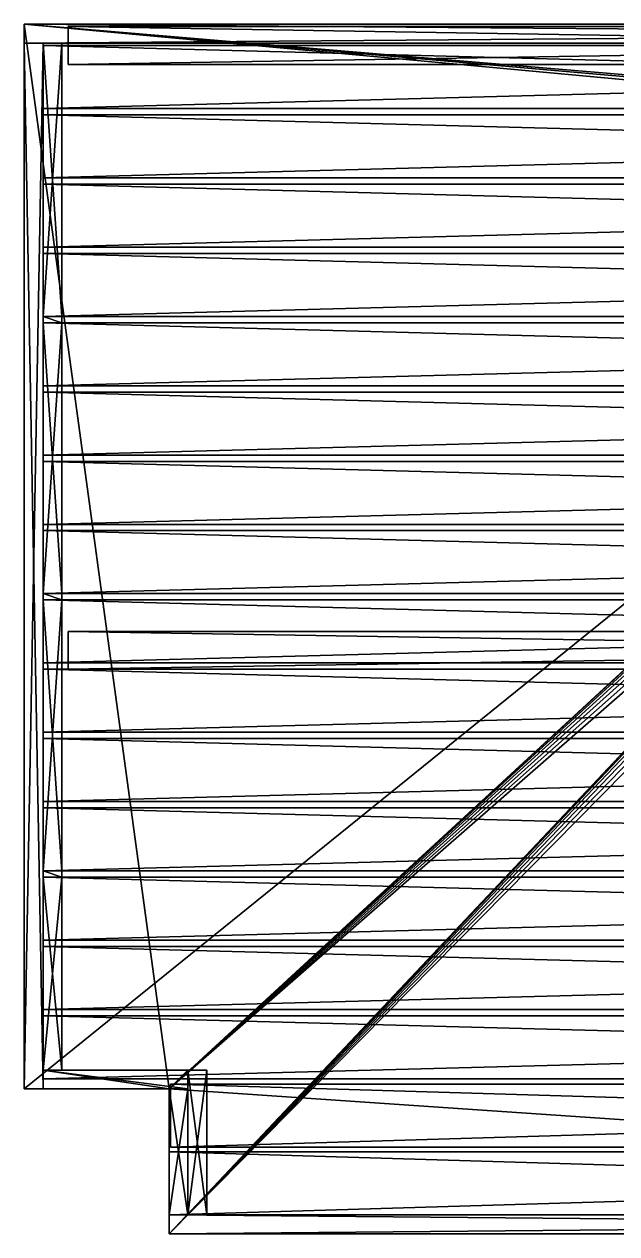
# Model space of a CAD drawing. Extents: x 0 to 96, y 0 to 48.
# Drawn here: x 0 to 23.52, y 0 to 48 of the extents above; entities that cross this region are included whole.
import ezdxf

# ---------------------------------------------------------------- set-up
doc = ezdxf.new("R2010")
doc.units = 0
doc.header["$MEASUREMENT"] = 0
doc.layers.get('0').update_dxf_attribs({"color": 13, "linetype": 'CONTINUOUS'})
doc.layers.add('TOP_LAYER', color=144, linetype='CONTINUOUS')

# ---------------------------------------------------------------- blocks, each defined once
blk = doc.blocks.new('CEDAR_8X3X1')
at = {"color": 0}
for p, q in [((0.75, 0), (0.75, 2.5)), ((0.75, 0, 0.75), (0.75, 2.5, 0.75)), ((0.75, 2.5), (0.75, 2.5, 0.75)), ((0.75, 2.5), (95.25, 2.5)), ((0.75, 2.5), (0.75, 2.5, 0.75)), ((0.75, 2.5, 0.75), (95.25, 2.5, 0.75)), ((0.75, 0), (0.75, 2.5)), ((0.75, 2.5), (95.25, 2.5)), ((0.75, 0, 0.75), (0.75, 2.5, 0.75)), ((0.75, 2.5, 0.75), (95.25, 2.5, 0.75)), ((0.75, 0), (0.75, 0, 0.75)), ((95.25, 0), (0.75, 0)), ((95.25, 0), (0.75, 0)), ((95.25, 0, 0.75), (0.75, 0, 0.75)), ((0.75, 0), (0.75, 0, 0.75)), ((95.25, 0, 0.75), (0.75, 0, 0.75))]:
    blk.add_line(p, q, dxfattribs=at)
mesh = blk.add_polyface(dxfattribs=at)
corners = [(0.75, 2.5, 0.75), (0.75, 0), (0.75, 0, 0.75), (0.75, 2.5)]
mesh.append_faces([[corners[k] for k in face] for face in [(0, 1, 2), (1, 0, 3)]], dxfattribs={"vtx0": -1, "color": 0})
mesh = blk.add_polyface(dxfattribs=at)
corners = [(0.75, 2.5, 0.75), (95.25, 2.5), (0.75, 2.5), (95.25, 2.5, 0.75)]
mesh.append_faces([[corners[k] for k in face] for face in [(0, 1, 2), (1, 0, 3)]], dxfattribs={"vtx0": -1, "color": 0})
mesh = blk.add_polyface(dxfattribs=at)
corners = [(95.25, 2.5), (0.75, 0), (0.75, 2.5), (95.25, 0)]
mesh.append_faces([[corners[k] for k in face] for face in [(0, 1, 2), (1, 0, 3)]], dxfattribs={"vtx0": -1, "color": 0})
mesh = blk.add_polyface(dxfattribs=at)
corners = [(95.25, 0, 0.75), (0.75, 2.5, 0.75), (0.75, 0, 0.75), (95.25, 2.5, 0.75)]
mesh.append_faces([[corners[k] for k in face] for face in [(0, 1, 2), (1, 0, 3)]], dxfattribs={"vtx0": -1, "color": 0})
mesh = blk.add_polyface(dxfattribs=at)
corners = [(95.25, 0, 0.75), (0.75, 0), (95.25, 0), (0.75, 0, 0.75)]
mesh.append_faces([[corners[k] for k in face] for face in [(0, 1, 2), (1, 0, 3)]], dxfattribs={"vtx0": -1, "color": 0})
blk = doc.blocks.new('CEDAR_8X3X1_1')
at = {"color": 0}
for p, q in [((5.75, 0), (5.75, 2.5)), ((5.75, 0, 0.75), (5.75, 2.5, 0.75)), ((5.75, 2.5), (5.75, 2.5, 0.75)), ((5.75, 2.5), (89.5, 2.5)), ((5.75, 2.5), (5.75, 2.5, 0.75)), ((5.75, 2.5, 0.75), (89.5, 2.5, 0.75)), ((5.75, 0), (5.75, 2.5)), ((5.75, 2.5), (89.5, 2.5)), ((5.75, 0, 0.75), (5.75, 2.5, 0.75)), ((5.75, 2.5, 0.75), (89.5, 2.5, 0.75)), ((5.75, 0), (5.75, 0, 0.75)), ((89.5, 0), (5.75, 0)), ((89.5, 0), (5.75, 0)), ((89.5, 0, 0.75), (5.75, 0, 0.75)), ((5.75, 0), (5.75, 0, 0.75)), ((89.5, 0, 0.75), (5.75, 0, 0.75))]:
    blk.add_line(p, q, dxfattribs=at)
mesh = blk.add_polyface(dxfattribs=at)
corners = [(5.75, 2.5, 0.75), (5.75, 0), (5.75, 0, 0.75), (5.75, 2.5)]
mesh.append_faces([[corners[k] for k in face] for face in [(0, 1, 2), (1, 0, 3)]], dxfattribs={"vtx0": -1, "color": 0})
mesh = blk.add_polyface(dxfattribs=at)
corners = [(5.75, 2.5, 0.75), (89.5, 2.5), (5.75, 2.5), (89.5, 2.5, 0.75)]
mesh.append_faces([[corners[k] for k in face] for face in [(0, 1, 2), (1, 0, 3)]], dxfattribs={"vtx0": -1, "color": 0})
mesh = blk.add_polyface(dxfattribs=at)
corners = [(89.5, 2.5), (5.75, 0), (5.75, 2.5), (89.5, 0)]
mesh.append_faces([[corners[k] for k in face] for face in [(0, 1, 2), (1, 0, 3)]], dxfattribs={"vtx0": -1, "color": 0})
mesh = blk.add_polyface(dxfattribs=at)
corners = [(89.5, 0, 0.75), (5.75, 2.5, 0.75), (5.75, 0, 0.75), (89.5, 2.5, 0.75)]
mesh.append_faces([[corners[k] for k in face] for face in [(0, 1, 2), (1, 0, 3)]], dxfattribs={"vtx0": -1, "color": 0})
mesh = blk.add_polyface(dxfattribs=at)
corners = [(89.5, 0, 0.75), (5.75, 0), (89.5, 0), (5.75, 0, 0.75)]
mesh.append_faces([[corners[k] for k in face] for face in [(0, 1, 2), (1, 0, 3)]], dxfattribs={"vtx0": -1, "color": 0})
blk = doc.blocks.new('CEDAR_1X1_JOIST')
at = {"color": 0}
for p, q in [((0, 37.25, 0.75), (0, 48.097, 0.75)), ((0, 48.097, 0.75), (0.75, 48.097, 0.75)), ((0, 37.25), (0, 48.097)), ((0, 37.25, 0.75), (0, 48.097, 0.75)), ((0, 48.097), (0, 48.097, 0.75)), ((0, 48.097), (0.75, 48.097)), ((0, 48.097), (0, 48.097, 0.75)), ((0, 48.097, 0.75), (0.75, 48.097, 0.75)), ((0, 37.25), (0, 48.097)), ((0, 48.097), (0.75, 48.097)), ((0.75, 48.097, 0.75), (0.75, 37.25, 0.75)), ((0.75, 48.097), (0.75, 48.097, 0.75)), ((0.75, 48.097), (0.75, 37.25)), ((0.75, 48.097), (0.75, 48.097, 0.75)), ((0.75, 48.097, 0.75), (0.75, 37.25, 0.75)), ((0.75, 48.097), (0.75, 37.25)), ((0, 37.25, 0.75), (0.75, 37.25, 0.75)), ((0, 37.25, 0.75), (0, 37.25)), ((0, 37), (0, 37.25)), ((0, 37.25), (0.75, 37.25)), ((0, 37.25, 0.75), (0.75, 37.25, 0.75)), ((0, 37.25, 0.75), (0, 37.25)), ((0, 37.25), (0.75, 37.25)), ((0, 37.25), (0.75, 37.25)), ((0, 26.25, 0.75), (0, 37, 0.75)), ((0.75, 37, 0.75), (0, 37, 0.75)), ((0.75, 37), (0, 37)), ((0.75, 37, 0.75), (0, 37, 0.75)), ((0.75, 37), (0, 37)), ((0, 37, 0.75), (0, 37)), ((0, 26.25), (0, 37)), ((0, 26.25, 0.75), (0, 37, 0.75)), ((0, 37, 0.75), (0, 37)), ((0, 26.25), (0, 37)), ((0.75, 37), (0, 37)), ((0.75, 37.25), (0.75, 37)), ((0.75, 37.25, 0.75), (0.75, 37.25)), ((0.75, 37.25, 0.75), (0.75, 37.25)), ((0.75, 37, 0.75), (0.75, 26.25, 0.75)), ((0.75, 37, 0.75), (0.75, 37)), ((0.75, 37), (0.75, 26.25)), ((0.75, 37, 0.75), (0.75, 37)), ((0.75, 37, 0.75), (0.75, 26.25, 0.75)), ((0.75, 37), (0.75, 26.25)), ((0, 26.25, 0.75), (0.75, 26.25, 0.75)), ((0, 26.25, 0.75), (0, 26.25)), ((0, 26), (0, 26.25)), ((0, 26.25), (0.75, 26.25)), ((0, 26.25, 0.75), (0.75, 26.25, 0.75)), ((0, 26.25, 0.75), (0, 26.25)), ((0, 26.25), (0.75, 26.25)), ((0, 26.25), (0.75, 26.25)), ((0, 15.25, 0.75), (0, 26, 0.75)), ((0, 26, 0.75), (0.75, 26, 0.75)), ((0, 26), (0.75, 26)), ((0, 26, 0.75), (0.75, 26, 0.75)), ((0, 26), (0.75, 26)), ((0, 26, 0.75), (0, 26)), ((0, 15.25), (0, 26)), ((0, 15.25, 0.75), (0, 26, 0.75)), ((0, 26, 0.75), (0, 26)), ((0, 15.25), (0, 26)), ((0, 26), (0.75, 26)), ((0.75, 26.25), (0.75, 26)), ((0.75, 26.25, 0.75), (0.75, 26.25)), ((0.75, 26.25, 0.75), (0.75, 26.25)), ((0.75, 26, 0.75), (0.75, 15.25, 0.75)), ((0.75, 26, 0.75), (0.75, 26)), ((0.75, 26), (0.75, 15.25)), ((0.75, 26, 0.75), (0.75, 26)), ((0.75, 26, 0.75), (0.75, 15.25, 0.75)), ((0.75, 26), (0.75, 15.25)), ((0, 15.25, 0.75), (0.75, 15.25, 0.75)), ((0, 15.25, 0.75), (0, 15.25)), ((0, 15), (0, 15.25)), ((0, 15.25), (0.75, 15.25)), ((0, 15.25, 0.75), (0.75, 15.25, 0.75)), ((0, 15.25, 0.75), (0, 15.25)), ((0, 15.25), (0.75, 15.25)), ((0, 15.25), (0.75, 15.25)), ((0, 7.347), (0, 15)), ((0, 15), (0.75, 15)), ((0, 15, 0.75), (0.75, 15, 0.75)), ((0, 7.347, 0.75), (0, 15, 0.75)), ((0, 15), (0.75, 15)), ((0, 15, 0.75), (0.75, 15, 0.75)), ((0, 15), (0.75, 15)), ((0, 15, 0.75), (0, 15)), ((0, 15, 0.75), (0, 15)), ((0, 7.347), (0, 15)), ((0, 7.347, 0.75), (0, 15, 0.75)), ((0.75, 15.25), (0.75, 15)), ((0.75, 15.25, 0.75), (0.75, 15.25)), ((0.75, 15.25, 0.75), (0.75, 15.25)), ((0.75, 15), (0.75, 7.347)), ((0.75, 15, 0.75), (0.75, 15)), ((0.75, 15, 0.75), (0.75, 7.347, 0.75)), ((0.75, 15), (0.75, 7.347)), ((0.75, 15, 0.75), (0.75, 7.347, 0.75)), ((0.75, 15, 0.75), (0.75, 15)), ((0.75, 7.347), (0, 7.347)), ((0.75, 7.347, 0.75), (0, 7.347, 0.75)), ((0, 7.347), (0, 7.347, 0.75)), ((0.75, 7.347), (0, 7.347)), ((0.75, 7.347, 0.75), (0, 7.347, 0.75)), ((0, 7.347), (0, 7.347, 0.75)), ((0.75, 7.347), (0.75, 7.347, 0.75)), ((0.75, 7.347), (0.75, 7.347, 0.75))]:
    blk.add_line(p, q, dxfattribs=at)
mesh = blk.add_polyface(dxfattribs=at)
corners = [(0.75, 37.25, 0.75), (0, 48.097, 0.75), (0, 37.25, 0.75), (0.75, 48.097, 0.75)]
mesh.append_faces([[corners[k] for k in face] for face in [(0, 1, 2), (1, 0, 3)]], dxfattribs={"vtx0": -1, "color": 0})
mesh = blk.add_polyface(dxfattribs=at)
corners = [(0, 48.097, 0.75), (0, 37.25), (0, 37.25, 0.75), (0, 48.097)]
mesh.append_faces([[corners[k] for k in face] for face in [(0, 1, 2), (1, 0, 3)]], dxfattribs={"vtx0": -1, "color": 0})
mesh = blk.add_polyface(dxfattribs=at)
corners = [(0, 48.097, 0.75), (0.75, 48.097), (0, 48.097), (0.75, 48.097, 0.75)]
mesh.append_faces([[corners[k] for k in face] for face in [(0, 1, 2), (1, 0, 3)]], dxfattribs={"vtx0": -1, "color": 0})
mesh = blk.add_polyface(dxfattribs=at)
corners = [(0.75, 48.097), (0, 37.25), (0, 48.097), (0.75, 37.25)]
mesh.append_faces([[corners[k] for k in face] for face in [(0, 1, 2), (1, 0, 3)]], dxfattribs={"vtx0": -1, "color": 0})
mesh = blk.add_polyface(dxfattribs=at)
corners = [(0.75, 48.097), (0.75, 37.25, 0.75), (0.75, 37.25), (0.75, 48.097, 0.75)]
mesh.append_faces([[corners[k] for k in face] for face in [(0, 1, 2), (1, 0, 3)]], dxfattribs={"vtx0": -1, "color": 0})
mesh = blk.add_polyface(dxfattribs=at)
corners = [(0.75, 37), (0, 37.25), (0, 37), (0.75, 37.25)]
mesh.append_faces([[corners[k] for k in face] for face in [(0, 1, 2), (1, 0, 3)]], dxfattribs={"vtx0": -1, "color": 0})
mesh = blk.add_polyface(dxfattribs=at)
corners = [(0.75, 37.25, 0.75), (0, 37.25), (0.75, 37.25), (0, 37.25, 0.75)]
mesh.append_faces([[corners[k] for k in face] for face in [(0, 1, 2), (1, 0, 3)]], dxfattribs={"vtx0": -1, "color": 0})
mesh = blk.add_polyface(dxfattribs=at)
corners = [(0.75, 26.25, 0.75), (0, 37, 0.75), (0, 26.25, 0.75), (0.75, 37, 0.75)]
mesh.append_faces([[corners[k] for k in face] for face in [(0, 1, 2), (1, 0, 3)]], dxfattribs={"vtx0": -1, "color": 0})
mesh = blk.add_polyface(dxfattribs=at)
corners = [(0, 37, 0.75), (0.75, 37), (0, 37), (0.75, 37, 0.75)]
mesh.append_faces([[corners[k] for k in face] for face in [(0, 1, 2), (1, 0, 3)]], dxfattribs={"vtx0": -1, "color": 0})
mesh = blk.add_polyface(dxfattribs=at)
corners = [(0, 37, 0.75), (0, 26.25), (0, 26.25, 0.75), (0, 37)]
mesh.append_faces([[corners[k] for k in face] for face in [(0, 1, 2), (1, 0, 3)]], dxfattribs={"vtx0": -1, "color": 0})
mesh = blk.add_polyface(dxfattribs=at)
corners = [(0.75, 37), (0, 26.25), (0, 37), (0.75, 26.25)]
mesh.append_faces([[corners[k] for k in face] for face in [(0, 1, 2), (1, 0, 3)]], dxfattribs={"vtx0": -1, "color": 0})
mesh = blk.add_polyface(dxfattribs=at)
corners = [(0.75, 37), (0.75, 26.25, 0.75), (0.75, 26.25), (0.75, 37, 0.75)]
mesh.append_faces([[corners[k] for k in face] for face in [(0, 1, 2), (1, 0, 3)]], dxfattribs={"vtx0": -1, "color": 0})
mesh = blk.add_polyface(dxfattribs=at)
corners = [(0.75, 26), (0, 26.25), (0, 26), (0.75, 26.25)]
mesh.append_faces([[corners[k] for k in face] for face in [(0, 1, 2), (1, 0, 3)]], dxfattribs={"vtx0": -1, "color": 0})
mesh = blk.add_polyface(dxfattribs=at)
corners = [(0.75, 26.25, 0.75), (0, 26.25), (0.75, 26.25), (0, 26.25, 0.75)]
mesh.append_faces([[corners[k] for k in face] for face in [(0, 1, 2), (1, 0, 3)]], dxfattribs={"vtx0": -1, "color": 0})
at = {"color": 25}
mesh = blk.add_polyface(dxfattribs=at)
corners = [(0.75, 15.25, 0.75), (0, 26, 0.75), (0, 15.25, 0.75), (0.75, 26, 0.75)]
mesh.append_faces([[corners[k] for k in face] for face in [(0, 1, 2), (1, 0, 3)]], dxfattribs={"vtx0": -1, "color": 25})
at = {"color": 0}
mesh = blk.add_polyface(dxfattribs=at)
corners = [(0, 26, 0.75), (0.75, 26), (0, 26), (0.75, 26, 0.75)]
mesh.append_faces([[corners[k] for k in face] for face in [(0, 1, 2), (1, 0, 3)]], dxfattribs={"vtx0": -1, "color": 0})
at = {"color": 25}
mesh = blk.add_polyface(dxfattribs=at)
corners = [(0, 26, 0.75), (0, 15.25), (0, 15.25, 0.75), (0, 26)]
mesh.append_faces([[corners[k] for k in face] for face in [(0, 1, 2), (1, 0, 3)]], dxfattribs={"vtx0": -1, "color": 25})
at = {"color": 0}
mesh = blk.add_polyface(dxfattribs=at)
corners = [(0.75, 26), (0, 15.25), (0, 26), (0.75, 15.25)]
mesh.append_faces([[corners[k] for k in face] for face in [(0, 1, 2), (1, 0, 3)]], dxfattribs={"vtx0": -1, "color": 0})
at = {"color": 25}
mesh = blk.add_polyface(dxfattribs=at)
corners = [(0.75, 26), (0.75, 15.25, 0.75), (0.75, 15.25), (0.75, 26, 0.75)]
mesh.append_faces([[corners[k] for k in face] for face in [(0, 1, 2), (1, 0, 3)]], dxfattribs={"vtx0": -1, "color": 25})
at = {"color": 0}
mesh = blk.add_polyface(dxfattribs=at)
corners = [(0.75, 15), (0, 15.25), (0, 15), (0.75, 15.25)]
mesh.append_faces([[corners[k] for k in face] for face in [(0, 1, 2), (1, 0, 3)]], dxfattribs={"vtx0": -1, "color": 0})
mesh = blk.add_polyface(dxfattribs=at)
corners = [(0.75, 15.25, 0.75), (0, 15.25), (0.75, 15.25), (0, 15.25, 0.75)]
mesh.append_faces([[corners[k] for k in face] for face in [(0, 1, 2), (1, 0, 3)]], dxfattribs={"vtx0": -1, "color": 0})
mesh = blk.add_polyface(dxfattribs=at)
corners = [(0.75, 15), (0, 7.347), (0, 15), (0.75, 7.347)]
mesh.append_faces([[corners[k] for k in face] for face in [(0, 1, 2), (1, 0, 3)]], dxfattribs={"vtx0": -1, "color": 0})
mesh = blk.add_polyface(dxfattribs=at)
corners = [(0.75, 7.347, 0.75), (0, 15, 0.75), (0, 7.347, 0.75), (0.75, 15, 0.75)]
mesh.append_faces([[corners[k] for k in face] for face in [(0, 1, 2), (1, 0, 3)]], dxfattribs={"vtx0": -1, "color": 0})
mesh = blk.add_polyface(dxfattribs=at)
corners = [(0, 15, 0.75), (0.75, 15), (0, 15), (0.75, 15, 0.75)]
mesh.append_faces([[corners[k] for k in face] for face in [(0, 1, 2), (1, 0, 3)]], dxfattribs={"vtx0": -1, "color": 0})
mesh = blk.add_polyface(dxfattribs=at)
corners = [(0, 15, 0.75), (0, 7.347), (0, 7.347, 0.75), (0, 15)]
mesh.append_faces([[corners[k] for k in face] for face in [(0, 1, 2), (1, 0, 3)]], dxfattribs={"vtx0": -1, "color": 0})
mesh = blk.add_polyface(dxfattribs=at)
corners = [(0.75, 15), (0.75, 7.347, 0.75), (0.75, 7.347), (0.75, 15, 0.75)]
mesh.append_faces([[corners[k] for k in face] for face in [(0, 1, 2), (1, 0, 3)]], dxfattribs={"vtx0": -1, "color": 0})
mesh = blk.add_polyface(dxfattribs=at)
corners = [(0.75, 7.347, 0.75), (0, 7.347), (0.75, 7.347), (0, 7.347, 0.75)]
mesh.append_faces([[corners[k] for k in face] for face in [(0, 1, 2), (1, 0, 3)]], dxfattribs={"vtx0": -1, "color": 0})
blk = doc.blocks.new('SHOWER_FLOOR')
at = {"color": 25}
blk.add_blockref('CEDAR_1X1_JOIST', (0, -1.597), dxfattribs=at)
at = {"layer": 'TOP_LAYER', "color": 25}
for name, p in [('CEDAR_8X3X1', (-0.75, 43.903, 0.75)), ('CEDAR_8X3X1', (-0.75, 41.153, 0.75)), ('CEDAR_8X3X1', (-0.75, 38.403, 0.75)), ('CEDAR_8X3X1', (-0.75, 35.653, 0.75)), ('CEDAR_8X3X1', (-0.75, 32.903, 0.75)), ('CEDAR_8X3X1', (-0.75, 30.153, 0.75)), ('CEDAR_8X3X1', (-0.75, 27.403, 0.75)), ('CEDAR_8X3X1', (-0.75, 24.653, 0.75)), ('CEDAR_8X3X1', (-0.75, 21.903, 0.75)), ('CEDAR_8X3X1', (-0.75, 19.153, 0.75)), ('CEDAR_8X3X1', (-0.75, 16.403, 0.75)), ('CEDAR_8X3X1', (-0.75, 13.653, 0.75)), ('CEDAR_8X3X1', (-0.75, 10.903, 0.75)), ('CEDAR_8X3X1', (-0.75, 8.153, 0.75)), ('CEDAR_8X3X1', (-0.75, 5.403, 0.75)), ('CEDAR_8X3X1_1', (-0.688, 2.688, 0.75)), ('CEDAR_8X3X1_1', (-0.75, 0, 0.75))]:
    blk.add_blockref(name, p, dxfattribs=at)
blk = doc.blocks.new('REDWOOD_2X4_FLOOR_JOIST')
at = {"color": 0}
for p, q in [((0, 1.5, 3.5), (0, 1.5)), ((92.5, 1.5, 3.5), (0, 1.5, 3.5)), ((0, 1.5), (92.5, 1.5)), ((0, 1.5), (92.5, 1.5)), ((0, 1.5), (0, 0)), ((92.5, 1.5, 3.5), (0, 1.5, 3.5)), ((0, 1.5, 3.5), (0, 0, 3.5)), ((0, 1.5, 3.5), (0, 1.5)), ((0, 1.5), (0, 0)), ((0, 1.5, 3.5), (0, 0, 3.5)), ((0, 0), (92.5, 0)), ((0, 0, 3.5), (0, 0)), ((0, 0), (92.5, 0)), ((92.5, 0, 3.5), (0, 0, 3.5)), ((92.5, 0, 3.5), (0, 0, 3.5)), ((0, 0, 3.5), (0, 0))]:
    blk.add_line(p, q, dxfattribs=at)
mesh = blk.add_polyface(dxfattribs=at)
corners = [(0, 1.5, 3.5), (92.5, 1.5), (0, 1.5), (92.5, 1.5, 3.5)]
mesh.append_faces([[corners[k] for k in face] for face in [(0, 1, 2), (1, 0, 3)]], dxfattribs={"vtx0": -1, "color": 0})
mesh = blk.add_polyface(dxfattribs=at)
corners = [(92.5, 1.5), (0, 0), (0, 1.5), (92.5, 0)]
mesh.append_faces([[corners[k] for k in face] for face in [(0, 1, 2), (1, 0, 3)]], dxfattribs={"vtx0": -1, "color": 0})
mesh = blk.add_polyface(dxfattribs=at)
corners = [(92.5, 0, 3.5), (0, 1.5, 3.5), (0, 0, 3.5), (92.5, 1.5, 3.5)]
mesh.append_faces([[corners[k] for k in face] for face in [(0, 1, 2), (1, 0, 3)]], dxfattribs={"vtx0": -1, "color": 0})
mesh = blk.add_polyface(dxfattribs=at)
corners = [(0, 1.5, 3.5), (0, 0), (0, 0, 3.5), (0, 1.5)]
mesh.append_faces([[corners[k] for k in face] for face in [(0, 1, 2), (1, 0, 3)]], dxfattribs={"vtx0": -1, "color": 0})
mesh = blk.add_polyface(dxfattribs=at)
corners = [(92.5, 0, 3.5), (0, 0), (92.5, 0), (0, 0, 3.5)]
mesh.append_faces([[corners[k] for k in face] for face in [(0, 1, 2), (1, 0, 3)]], dxfattribs={"vtx0": -1, "color": 0})
blk = doc.blocks.new('MARINE_GRADE_BALTIC_BIRCH_')
at = {"color": 0}
for p, q in [((0, 48.097), (96, 48.097)), ((0, 48.097), (0, 48.097, 0.75)), ((0, 48.097, 0.75), (96, 48.097, 0.75)), ((0, 5.847, 0.75), (0, 48.097, 0.75)), ((0, 48.097), (0, 48.097, 0.75)), ((0, 5.847), (0, 48.097)), ((0, 5.847, 0.75), (0, 48.097, 0.75)), ((0, 48.097, 0.75), (96, 48.097, 0.75)), ((0, 5.847), (0, 48.097)), ((0, 48.097), (96, 48.097)), ((0, 5.847), (0, 5.847, 0.75)), ((0, 5.847, 0.75), (5.75, 5.847, 0.75)), ((0, 5.847), (5.75, 5.847)), ((0, 5.847), (5.75, 5.847)), ((0, 5.847, 0.75), (5.75, 5.847, 0.75)), ((0, 5.847), (0, 5.847, 0.75)), ((5.75, 5.847, 0.75), (5.75, 0.097, 0.75)), ((5.75, 5.847), (5.75, 0.097)), ((5.75, 5.847), (5.75, 5.847, 0.75)), ((5.75, 5.847), (5.75, 0.097)), ((5.75, 5.847, 0.75), (5.75, 0.097, 0.75)), ((5.75, 5.847), (5.75, 5.847, 0.75)), ((90.25, 0.097, 0.75), (5.75, 0.097, 0.75)), ((90.25, 0.097, 0.75), (5.75, 0.097, 0.75)), ((5.75, 0.097), (5.75, 0.097, 0.75)), ((90.25, 0.097), (5.75, 0.097)), ((90.25, 0.097), (5.75, 0.097)), ((5.75, 0.097), (5.75, 0.097, 0.75))]:
    blk.add_line(p, q, dxfattribs=at)
mesh = blk.add_polyface(dxfattribs=at)
corners = [(0, 48.097, 0.75), (96, 48.097), (0, 48.097), (96, 48.097, 0.75)]
mesh.append_faces([[corners[k] for k in face] for face in [(0, 1, 2), (1, 0, 3)]], dxfattribs={"vtx0": -1, "color": 0})
mesh = blk.add_polyface(dxfattribs=at)
corners = [(0, 48.097, 0.75), (0, 5.847), (0, 5.847, 0.75), (0, 48.097)]
mesh.append_faces([[corners[k] for k in face] for face in [(0, 1, 2), (1, 0, 3)]], dxfattribs={"vtx0": -1, "color": 0})
mesh = blk.add_polyface(dxfattribs=at)
corners = [(90.25, 0.097, 0.75), (5.75, 5.847, 0.75), (5.75, 0.097, 0.75), (46.743, 41.646, 0.75), (46.532, 41.976, 0.75), (46.414, 42.349, 0.75), (46.397, 42.741, 0.75), (47.032, 41.381, 0.75), (47.379, 41.201, 0.75), (47.762, 41.116, 0.75), (48.153, 41.134, 0.75), (48.526, 41.252, 0.75), (48.856, 41.462, 0.75), (49.121, 41.751, 0.75), (49.301, 42.099, 0.75), (49.386, 42.481, 0.75), (0, 48.097, 0.75), (0, 5.847, 0.75), (46.926, 43.759, 0.75), (47.257, 43.97, 0.75), (47.63, 44.088, 0.75), (96, 48.097, 0.75), (46.662, 43.47, 0.75), (46.481, 43.123, 0.75), (48.021, 44.105, 0.75), (48.403, 44.021, 0.75), (48.751, 43.84, 0.75), (49.04, 43.576, 0.75), (49.25, 43.245, 0.75), (49.368, 42.872, 0.75), (90.25, 5.847, 0.75), (96, 5.847, 0.75)]
mesh.append_faces([[corners[k] for k in face] for face in [(0, 1, 2), (1, 16, 17), (21, 30, 31)]], dxfattribs={"vtx0": -1, "color": 0})
mesh.append_faces([[corners[k] for k in face] for face in [(3, 0, 7), (7, 0, 8), (8, 0, 9), (9, 0, 10), (10, 0, 11), (11, 0, 12), (12, 0, 13), (13, 0, 14), (14, 0, 15), (16, 20, 21), (18, 1, 22), (22, 1, 23), (23, 1, 6), (30, 15, 0)]], dxfattribs={"vtx0": -1, "vtx1": -1, "color": 0})
mesh.append_faces([[corners[k] for k in face] for face in [(1, 0, 3), (16, 1, 18), (21, 15, 30)]], dxfattribs={"vtx0": -1, "vtx1": -1, "vtx2": -1, "color": 0})
mesh.append_faces([[corners[k] for k in face] for face in [(1, 3, 4), (1, 4, 5), (1, 5, 6), (16, 18, 19), (16, 19, 20), (21, 20, 24), (21, 24, 25), (21, 25, 26), (21, 26, 27), (21, 27, 28), (21, 28, 29), (21, 29, 15)]], dxfattribs={"vtx0": -1, "vtx2": -1, "color": 0})
mesh = blk.add_polyface(dxfattribs=at)
corners = [(0, 48.097), (46.926, 43.759), (0, 5.847), (47.257, 43.97), (47.63, 44.088), (96, 48.097), (5.75, 5.847), (5.75, 0.097), (46.662, 43.47), (46.481, 43.123), (46.397, 42.741), (48.021, 44.105), (48.403, 44.021), (48.751, 43.84), (49.04, 43.576), (49.25, 43.245), (49.368, 42.872), (49.386, 42.481), (90.25, 5.847), (96, 5.847), (46.743, 41.646), (90.25, 0.097), (46.532, 41.976), (46.414, 42.349), (47.032, 41.381), (47.379, 41.201), (47.762, 41.116), (48.153, 41.134), (48.526, 41.252), (48.856, 41.462), (49.121, 41.751), (49.301, 42.099)]
mesh.append_faces([[corners[k] for k in face] for face in [(18, 5, 19)]], dxfattribs={"vtx0": -1, "color": 0})
mesh.append_faces([[corners[k] for k in face] for face in [(0, 1, 2), (1, 0, 3), (3, 0, 4), (2, 1, 6), (6, 1, 7), (4, 5, 11), (11, 5, 12), (12, 5, 13), (13, 5, 14), (14, 5, 15), (15, 5, 16), (16, 5, 17), (7, 20, 21), (20, 7, 22), (22, 7, 23), (23, 7, 10), (21, 17, 18)]], dxfattribs={"vtx0": -1, "vtx1": -1, "color": 0})
mesh.append_faces([[corners[k] for k in face] for face in [(17, 5, 18)]], dxfattribs={"vtx0": -1, "vtx1": -1, "vtx2": -1, "color": 0})
mesh.append_faces([[corners[k] for k in face] for face in [(4, 0, 5), (7, 1, 8), (7, 8, 9), (7, 9, 10), (21, 20, 24), (21, 24, 25), (21, 25, 26), (21, 26, 27), (21, 27, 28), (21, 28, 29), (21, 29, 30), (21, 30, 31), (21, 31, 17)]], dxfattribs={"vtx0": -1, "vtx2": -1, "color": 0})
mesh = blk.add_polyface(dxfattribs=at)
corners = [(5.75, 5.847, 0.75), (0, 5.847), (5.75, 5.847), (0, 5.847, 0.75)]
mesh.append_faces([[corners[k] for k in face] for face in [(0, 1, 2), (1, 0, 3)]], dxfattribs={"vtx0": -1, "color": 0})
mesh = blk.add_polyface(dxfattribs=at)
corners = [(5.75, 5.847, 0.75), (5.75, 0.097), (5.75, 0.097, 0.75), (5.75, 5.847)]
mesh.append_faces([[corners[k] for k in face] for face in [(0, 1, 2), (1, 0, 3)]], dxfattribs={"vtx0": -1, "color": 0})
mesh = blk.add_polyface(dxfattribs=at)
corners = [(90.25, 0.097, 0.75), (5.75, 0.097), (90.25, 0.097), (5.75, 0.097, 0.75)]
mesh.append_faces([[corners[k] for k in face] for face in [(0, 1, 2), (1, 0, 3)]], dxfattribs={"vtx0": -1, "color": 0})
blk = doc.blocks.new('MARINE_GRADE_BIRCH_PLY_8_0')
at = {"color": 0}
for p, q in [((5.75, 0.75, 3.25), (90.25, 0.75, 3.25)), ((5.75, 0, 3.25), (5.75, 0.75, 3.25)), ((5.75, 0, 3.25), (5.75, 0.75, 3.25)), ((5.75, 0.75), (5.75, 0.75, 3.25)), ((5.75, 0), (5.75, 0.75)), ((90.25, 0.75), (5.75, 0.75)), ((5.75, 0.75), (5.75, 0.75, 3.25)), ((5.75, 0.75, 3.25), (90.25, 0.75, 3.25)), ((5.75, 0), (5.75, 0.75)), ((90.25, 0.75), (5.75, 0.75)), ((5.75, 0, 3.25), (90.25, 0, 3.25)), ((5.75, 0), (5.75, 0, 3.25)), ((90.25, 0), (5.75, 0)), ((5.75, 0, 3.25), (90.25, 0, 3.25)), ((5.75, 0), (5.75, 0, 3.25)), ((90.25, 0), (5.75, 0))]:
    blk.add_line(p, q, dxfattribs=at)
mesh = blk.add_polyface(dxfattribs=at)
corners = [(90.25, 0, 3.25), (5.75, 0.75, 3.25), (5.75, 0, 3.25), (90.25, 0.75, 3.25)]
mesh.append_faces([[corners[k] for k in face] for face in [(0, 1, 2), (1, 0, 3)]], dxfattribs={"vtx0": -1, "color": 0})
mesh = blk.add_polyface(dxfattribs=at)
corners = [(5.75, 0.75, 3.25), (5.75, 0), (5.75, 0, 3.25), (5.75, 0.75)]
mesh.append_faces([[corners[k] for k in face] for face in [(0, 1, 2), (1, 0, 3)]], dxfattribs={"vtx0": -1, "color": 0})
mesh = blk.add_polyface(dxfattribs=at)
corners = [(5.75, 0.75, 3.25), (90.25, 0.75), (5.75, 0.75), (90.25, 0.75, 3.25)]
mesh.append_faces([[corners[k] for k in face] for face in [(0, 1, 2), (1, 0, 3)]], dxfattribs={"vtx0": -1, "color": 0})
mesh = blk.add_polyface(dxfattribs=at)
corners = [(90.25, 0.75), (5.75, 0), (5.75, 0.75), (90.25, 0)]
mesh.append_faces([[corners[k] for k in face] for face in [(0, 1, 2), (1, 0, 3)]], dxfattribs={"vtx0": -1, "color": 0})
mesh = blk.add_polyface(dxfattribs=at)
corners = [(90.25, 0, 3.25), (5.75, 0), (90.25, 0), (5.75, 0, 3.25)]
mesh.append_faces([[corners[k] for k in face] for face in [(0, 1, 2), (1, 0, 3)]], dxfattribs={"vtx0": -1, "color": 0})
blk = doc.blocks.new('MARINE_GRADE_BIRCH_PLY')
at = {"color": 0}
for p, q in [((0.75, 46.597), (0, 46.597)), ((0, 46.597), (0, 46.597, 3.25)), ((0.75, 46.597, 3.25), (0, 46.597, 3.25)), ((0, 46.597, 3.25), (0, 5.097, 3.25)), ((0, 46.597), (0, 46.597, 3.25)), ((0, 5.097), (0, 46.597)), ((0, 5.097), (0, 46.597)), ((0.75, 46.597), (0, 46.597)), ((0.75, 46.597, 3.25), (0, 46.597, 3.25)), ((0, 46.597, 3.25), (0, 5.097, 3.25)), ((0.75, 46.597), (0.75, 46.597, 3.25)), ((0.75, 5.097), (0.75, 46.597)), ((0.75, 46.597, 3.25), (0.75, 5.097, 3.25)), ((0.75, 5.097), (0.75, 46.597)), ((0.75, 46.597), (0.75, 46.597, 3.25)), ((0.75, 46.597, 3.25), (0.75, 5.097, 3.25)), ((0.75, 5.097, 3.25), (0, 5.097, 3.25)), ((0, 5.097, 3.25), (0, 5.097)), ((0.75, 5.097), (0, 5.097)), ((0, 5.097, 3.25), (0, 5.097)), ((0.75, 5.097), (0, 5.097)), ((0.75, 5.097, 3.25), (0, 5.097, 3.25)), ((0.75, 5.097, 3.25), (0.75, 5.097)), ((0.75, 5.097, 3.25), (0.75, 5.097))]:
    blk.add_line(p, q, dxfattribs=at)
mesh = blk.add_polyface(dxfattribs=at)
corners = [(0, 46.597, 3.25), (0.75, 46.597), (0, 46.597), (0.75, 46.597, 3.25)]
mesh.append_faces([[corners[k] for k in face] for face in [(0, 1, 2), (1, 0, 3)]], dxfattribs={"vtx0": -1, "color": 0})
mesh = blk.add_polyface(dxfattribs=at)
corners = [(0, 46.597, 3.25), (0, 5.097), (0, 5.097, 3.25), (0, 46.597)]
mesh.append_faces([[corners[k] for k in face] for face in [(0, 1, 2), (1, 0, 3)]], dxfattribs={"vtx0": -1, "color": 0})
mesh = blk.add_polyface(dxfattribs=at)
corners = [(0.75, 46.597), (0, 5.097), (0, 46.597), (0.75, 5.097)]
mesh.append_faces([[corners[k] for k in face] for face in [(0, 1, 2), (1, 0, 3)]], dxfattribs={"vtx0": -1, "color": 0})
mesh = blk.add_polyface(dxfattribs=at)
corners = [(0.75, 5.097, 3.25), (0, 46.597, 3.25), (0, 5.097, 3.25), (0.75, 46.597, 3.25)]
mesh.append_faces([[corners[k] for k in face] for face in [(0, 1, 2), (1, 0, 3)]], dxfattribs={"vtx0": -1, "color": 0})
mesh = blk.add_polyface(dxfattribs=at)
corners = [(0.75, 46.597), (0.75, 5.097, 3.25), (0.75, 5.097), (0.75, 46.597, 3.25)]
mesh.append_faces([[corners[k] for k in face] for face in [(0, 1, 2), (1, 0, 3)]], dxfattribs={"vtx0": -1, "color": 0})
mesh = blk.add_polyface(dxfattribs=at)
corners = [(0.75, 5.097, 3.25), (0, 5.097), (0.75, 5.097), (0, 5.097, 3.25)]
mesh.append_faces([[corners[k] for k in face] for face in [(0, 1, 2), (1, 0, 3)]], dxfattribs={"vtx0": -1, "color": 0})
blk = doc.blocks.new('MARINE_GRADE_BIRCH_PLY_8_X')
at = {"color": 0}
for p, q in [((0, 0.75, 3.25), (96, 0.75, 3.25)), ((0, 0, 3.25), (0, 0.75, 3.25)), ((0, 0, 3.25), (0, 0.75, 3.25)), ((0, 0.75), (0, 0.75, 3.25)), ((0, 0), (0, 0.75)), ((96, 0.75), (0, 0.75)), ((0, 0.75), (0, 0.75, 3.25)), ((0, 0.75, 3.25), (96, 0.75, 3.25)), ((0, 0), (0, 0.75)), ((96, 0.75), (0, 0.75)), ((0, 0, 3.25), (96, 0, 3.25)), ((0, 0), (0, 0, 3.25)), ((96, 0), (0, 0)), ((0, 0, 3.25), (96, 0, 3.25)), ((0, 0), (0, 0, 3.25)), ((96, 0), (0, 0))]:
    blk.add_line(p, q, dxfattribs=at)
mesh = blk.add_polyface(dxfattribs=at)
corners = [(96, 0, 3.25), (0, 0.75, 3.25), (0, 0, 3.25), (96, 0.75, 3.25)]
mesh.append_faces([[corners[k] for k in face] for face in [(0, 1, 2), (1, 0, 3)]], dxfattribs={"vtx0": -1, "color": 0})
mesh = blk.add_polyface(dxfattribs=at)
corners = [(0, 0.75, 3.25), (0, 0), (0, 0, 3.25), (0, 0.75)]
mesh.append_faces([[corners[k] for k in face] for face in [(0, 1, 2), (1, 0, 3)]], dxfattribs={"vtx0": -1, "color": 0})
mesh = blk.add_polyface(dxfattribs=at)
corners = [(0, 0.75, 3.25), (96, 0.75), (0, 0.75), (96, 0.75, 3.25)]
mesh.append_faces([[corners[k] for k in face] for face in [(0, 1, 2), (1, 0, 3)]], dxfattribs={"vtx0": -1, "color": 0})
mesh = blk.add_polyface(dxfattribs=at)
corners = [(96, 0.75), (0, 0), (0, 0.75), (96, 0)]
mesh.append_faces([[corners[k] for k in face] for face in [(0, 1, 2), (1, 0, 3)]], dxfattribs={"vtx0": -1, "color": 0})
mesh = blk.add_polyface(dxfattribs=at)
corners = [(96, 0, 3.25), (0, 0), (96, 0), (0, 0, 3.25)]
mesh.append_faces([[corners[k] for k in face] for face in [(0, 1, 2), (1, 0, 3)]], dxfattribs={"vtx0": -1, "color": 0})
blk = doc.blocks.new('CEDAR_1X1_SHORT')
at = {"color": 0}
for p, q in [((0, 5.75), (0.75, 5.75)), ((0, 0), (0, 5.75)), ((0, 5.75, 0.75), (0.75, 5.75, 0.75)), ((0, 0, 0.75), (0, 5.75, 0.75)), ((0, 5.75), (0.75, 5.75)), ((0, 5.75), (0, 5.75, 0.75)), ((0, 5.75, 0.75), (0.75, 5.75, 0.75)), ((0, 0), (0, 5.75)), ((0, 0, 0.75), (0, 5.75, 0.75)), ((0, 5.75), (0, 5.75, 0.75)), ((0.75, 5.75), (0.75, 0)), ((0.75, 5.75, 0.75), (0.75, 0, 0.75)), ((0.75, 5.75), (0.75, 5.75, 0.75)), ((0.75, 5.75), (0.75, 0)), ((0.75, 5.75), (0.75, 5.75, 0.75)), ((0.75, 5.75, 0.75), (0.75, 0, 0.75)), ((0.75, 0), (0, 0)), ((0.75, 0, 0.75), (0, 0, 0.75)), ((0.75, 0), (0, 0)), ((0.75, 0, 0.75), (0, 0, 0.75)), ((0, 0), (0, 0, 0.75)), ((0, 0), (0, 0, 0.75)), ((0.75, 0), (0.75, 0, 0.75)), ((0.75, 0), (0.75, 0, 0.75))]:
    blk.add_line(p, q, dxfattribs=at)
mesh = blk.add_polyface(dxfattribs=at)
corners = [(0.75, 5.75), (0, 0), (0, 5.75), (0.75, 0)]
mesh.append_faces([[corners[k] for k in face] for face in [(0, 1, 2), (1, 0, 3)]], dxfattribs={"vtx0": -1, "color": 0})
at = {"color": 25}
mesh = blk.add_polyface(dxfattribs=at)
corners = [(0.75, 0, 0.75), (0, 5.75, 0.75), (0, 0, 0.75), (0.75, 5.75, 0.75)]
mesh.append_faces([[corners[k] for k in face] for face in [(0, 1, 2), (1, 0, 3)]], dxfattribs={"vtx0": -1, "color": 25})
at = {"color": 0}
mesh = blk.add_polyface(dxfattribs=at)
corners = [(0, 5.75, 0.75), (0.75, 5.75), (0, 5.75), (0.75, 5.75, 0.75)]
mesh.append_faces([[corners[k] for k in face] for face in [(0, 1, 2), (1, 0, 3)]], dxfattribs={"vtx0": -1, "color": 0})
mesh = blk.add_polyface(dxfattribs=at)
corners = [(0, 5.75, 0.75), (0, 0), (0, 0, 0.75), (0, 5.75)]
mesh.append_faces([[corners[k] for k in face] for face in [(0, 1, 2), (1, 0, 3)]], dxfattribs={"vtx0": -1, "color": 0})
mesh = blk.add_polyface(dxfattribs=at)
corners = [(0.75, 5.75), (0.75, 0, 0.75), (0.75, 0), (0.75, 5.75, 0.75)]
mesh.append_faces([[corners[k] for k in face] for face in [(0, 1, 2), (1, 0, 3)]], dxfattribs={"vtx0": -1, "color": 0})
mesh = blk.add_polyface(dxfattribs=at)
corners = [(0.75, 0, 0.75), (0, 0), (0.75, 0), (0, 0, 0.75)]
mesh.append_faces([[corners[k] for k in face] for face in [(0, 1, 2), (1, 0, 3)]], dxfattribs={"vtx0": -1, "color": 0})
blk = doc.blocks.new('GROUP_1')
at = {"color": 0}
for p, q in [((0.75, 5.75), (6.5, 5.75)), ((0.75, 5.75), (0.75, 5.75, 3.25)), ((0.75, 5.75, 3.25), (6.5, 5.75, 3.25)), ((0.75, 5), (0.75, 5.75)), ((0.75, 5, 3.25), (0.75, 5.75, 3.25)), ((0.75, 5.75), (0.75, 5.75, 3.25)), ((0.75, 5), (0.75, 5.75)), ((0.75, 5.75), (6.5, 5.75)), ((0.75, 5.75, 3.25), (6.5, 5.75, 3.25)), ((0.75, 5, 3.25), (0.75, 5.75, 3.25)), ((6.5, 5.75), (6.5, 5.75, 3.25)), ((6.5, 5.75), (6.5, 5)), ((6.5, 5.75), (6.5, 5.75, 3.25)), ((6.5, 5.75, 3.25), (6.5, 5, 3.25)), ((6.5, 5.75), (6.5, 5)), ((6.5, 5.75, 3.25), (6.5, 5, 3.25)), ((1.5, 5), (0.75, 5)), ((0.75, 0), (0.75, 5)), ((1.5, 5), (0.75, 5)), ((0.75, 5), (0.75, 5, 3.25)), ((0.75, 5, 3.25), (1.5, 5, 3.25)), ((0.75, 5, 3.25), (1.5, 5, 3.25)), ((0.75, 0, 3.25), (0.75, 5, 3.25)), ((0.75, 5), (0.75, 5, 3.25)), ((0.75, 0), (0.75, 5)), ((0.75, 0, 3.25), (0.75, 5, 3.25)), ((0.75, 5), (0.75, 5, 3.25)), ((1.5, 5), (0.75, 5)), ((0.75, 5, 3.25), (1.5, 5, 3.25)), ((1.5, 5), (1.5, 0)), ((1.5, 5), (1.5, 0)), ((1.5, 5), (1.5, 5, 3.25)), ((1.5, 5, 3.25), (1.5, 0, 3.25)), ((1.5, 5), (1.5, 5, 3.25)), ((1.5, 5, 3.25), (1.5, 0, 3.25)), ((6.5, 5), (1.5, 5)), ((6.5, 5, 3.25), (1.5, 5, 3.25)), ((1.5, 5), (1.5, 5, 3.25)), ((6.5, 5), (1.5, 5)), ((6.5, 5, 3.25), (1.5, 5, 3.25)), ((6.5, 5), (6.5, 5, 3.25)), ((6.5, 5), (6.5, 5, 3.25)), ((1.5, 0), (0.75, 0)), ((1.5, 0, 3.25), (0.75, 0, 3.25)), ((0.75, 0), (0.75, 0, 3.25)), ((1.5, 0), (0.75, 0)), ((1.5, 0, 3.25), (0.75, 0, 3.25)), ((0.75, 0), (0.75, 0, 3.25)), ((1.5, 0), (1.5, 0, 3.25)), ((1.5, 0), (1.5, 0, 3.25))]:
    blk.add_line(p, q, dxfattribs=at)
at = {"color": 25}
blk.add_blockref('CEDAR_1X1_SHORT', (0, 0), dxfattribs=at)
at = {"color": 0}
mesh = blk.add_polyface(dxfattribs=at)
corners = [(0.75, 5.75, 3.25), (6.5, 5.75), (0.75, 5.75), (6.5, 5.75, 3.25)]
mesh.append_faces([[corners[k] for k in face] for face in [(0, 1, 2), (1, 0, 3)]], dxfattribs={"vtx0": -1, "color": 0})
mesh = blk.add_polyface(dxfattribs=at)
corners = [(0.75, 5.75, 3.25), (0.75, 5), (0.75, 5, 3.25), (0.75, 5.75)]
mesh.append_faces([[corners[k] for k in face] for face in [(0, 1, 2), (1, 0, 3)]], dxfattribs={"vtx0": -1, "color": 0})
mesh = blk.add_polyface(dxfattribs=at)
corners = [(6.5, 5.75), (0.75, 5), (0.75, 5.75), (1.5, 5), (6.5, 5)]
mesh.append_faces([[corners[k] for k in face] for face in [(0, 1, 2), (3, 0, 4)]], dxfattribs={"vtx0": -1, "color": 0})
mesh.append_faces([[corners[k] for k in face] for face in [(1, 0, 3)]], dxfattribs={"vtx0": -1, "vtx1": -1, "color": 0})
mesh = blk.add_polyface(dxfattribs=at)
corners = [(1.5, 5, 3.25), (0.75, 5.75, 3.25), (0.75, 5, 3.25), (6.5, 5.75, 3.25), (6.5, 5, 3.25)]
mesh.append_faces([[corners[k] for k in face] for face in [(0, 1, 2), (3, 0, 4)]], dxfattribs={"vtx0": -1, "color": 0})
mesh.append_faces([[corners[k] for k in face] for face in [(1, 0, 3)]], dxfattribs={"vtx0": -1, "vtx1": -1, "color": 0})
mesh = blk.add_polyface(dxfattribs=at)
corners = [(6.5, 5.75), (6.5, 5, 3.25), (6.5, 5), (6.5, 5.75, 3.25)]
mesh.append_faces([[corners[k] for k in face] for face in [(0, 1, 2), (1, 0, 3)]], dxfattribs={"vtx0": -1, "color": 0})
mesh = blk.add_polyface(dxfattribs=at)
corners = [(1.5, 5), (0.75, 0), (0.75, 5), (1.5, 0)]
mesh.append_faces([[corners[k] for k in face] for face in [(0, 1, 2), (1, 0, 3)]], dxfattribs={"vtx0": -1, "color": 0})
mesh = blk.add_polyface(dxfattribs=at)
corners = [(0.75, 5, 3.25), (1.5, 5), (0.75, 5), (1.5, 5, 3.25)]
mesh.append_faces([[corners[k] for k in face] for face in [(0, 1, 2), (1, 0, 3)]], dxfattribs={"vtx0": -1, "color": 0})
mesh = blk.add_polyface(dxfattribs=at)
corners = [(1.5, 0, 3.25), (0.75, 5, 3.25), (0.75, 0, 3.25), (1.5, 5, 3.25)]
mesh.append_faces([[corners[k] for k in face] for face in [(0, 1, 2), (1, 0, 3)]], dxfattribs={"vtx0": -1, "color": 0})
mesh = blk.add_polyface(dxfattribs=at)
corners = [(0.75, 5, 3.25), (0.75, 0), (0.75, 0, 3.25), (0.75, 5)]
mesh.append_faces([[corners[k] for k in face] for face in [(0, 1, 2), (1, 0, 3)]], dxfattribs={"vtx0": -1, "color": 0})
mesh = blk.add_polyface(dxfattribs=at)
corners = [(1.5, 5), (1.5, 0, 3.25), (1.5, 0), (1.5, 5, 3.25)]
mesh.append_faces([[corners[k] for k in face] for face in [(0, 1, 2), (1, 0, 3)]], dxfattribs={"vtx0": -1, "color": 0})
mesh = blk.add_polyface(dxfattribs=at)
corners = [(6.5, 5, 3.25), (1.5, 5), (6.5, 5), (1.5, 5, 3.25)]
mesh.append_faces([[corners[k] for k in face] for face in [(0, 1, 2), (1, 0, 3)]], dxfattribs={"vtx0": -1, "color": 0})
mesh = blk.add_polyface(dxfattribs=at)
corners = [(1.5, 0, 3.25), (0.75, 0), (1.5, 0), (0.75, 0, 3.25)]
mesh.append_faces([[corners[k] for k in face] for face in [(0, 1, 2), (1, 0, 3)]], dxfattribs={"vtx0": -1, "color": 0})
blk = doc.blocks.new('FULL_SHOWER_PAN')
at = {"color": 0}
for name, p in [('MARINE_GRADE_BIRCH_PLY_8_X', (0, 47.25, 4.25)), ('MARINE_GRADE_BALTIC_BIRCH_', (0, -0.097, 3.5)), ('REDWOOD_2X4_FLOOR_JOIST', (1.75, 46.403)), ('MARINE_GRADE_BIRCH_PLY', (0, 0.653, 4.25)), ('REDWOOD_2X4_FLOOR_JOIST', (1.75, 22.403)), ('MARINE_GRADE_BIRCH_PLY_8_0', (0, 0, 4.25))]:
    blk.add_blockref(name, p, dxfattribs=at)
at = {"color": 0, "extrusion": (0, 0, -1), "zscale": -1}
blk.add_blockref('GROUP_1', (-7.25, 0.75, -4.25), dxfattribs=at)
blk = doc.blocks.new('SHOWER_PAN')
at = {"color": 0}
blk.add_blockref('FULL_SHOWER_PAN', (0, 0), dxfattribs=at)
at = {"layer": 'TOP_LAYER', "color": 0}
blk.add_blockref('SHOWER_FLOOR', (0.75, 0.75, 26.812), dxfattribs=at)

msp = doc.modelspace()

# ---------------------------------------------------------------- block references
at = {"color": 0}
msp.add_blockref('SHOWER_PAN', (0, 0), dxfattribs=at)

doc.saveas('drawing.dxf')
